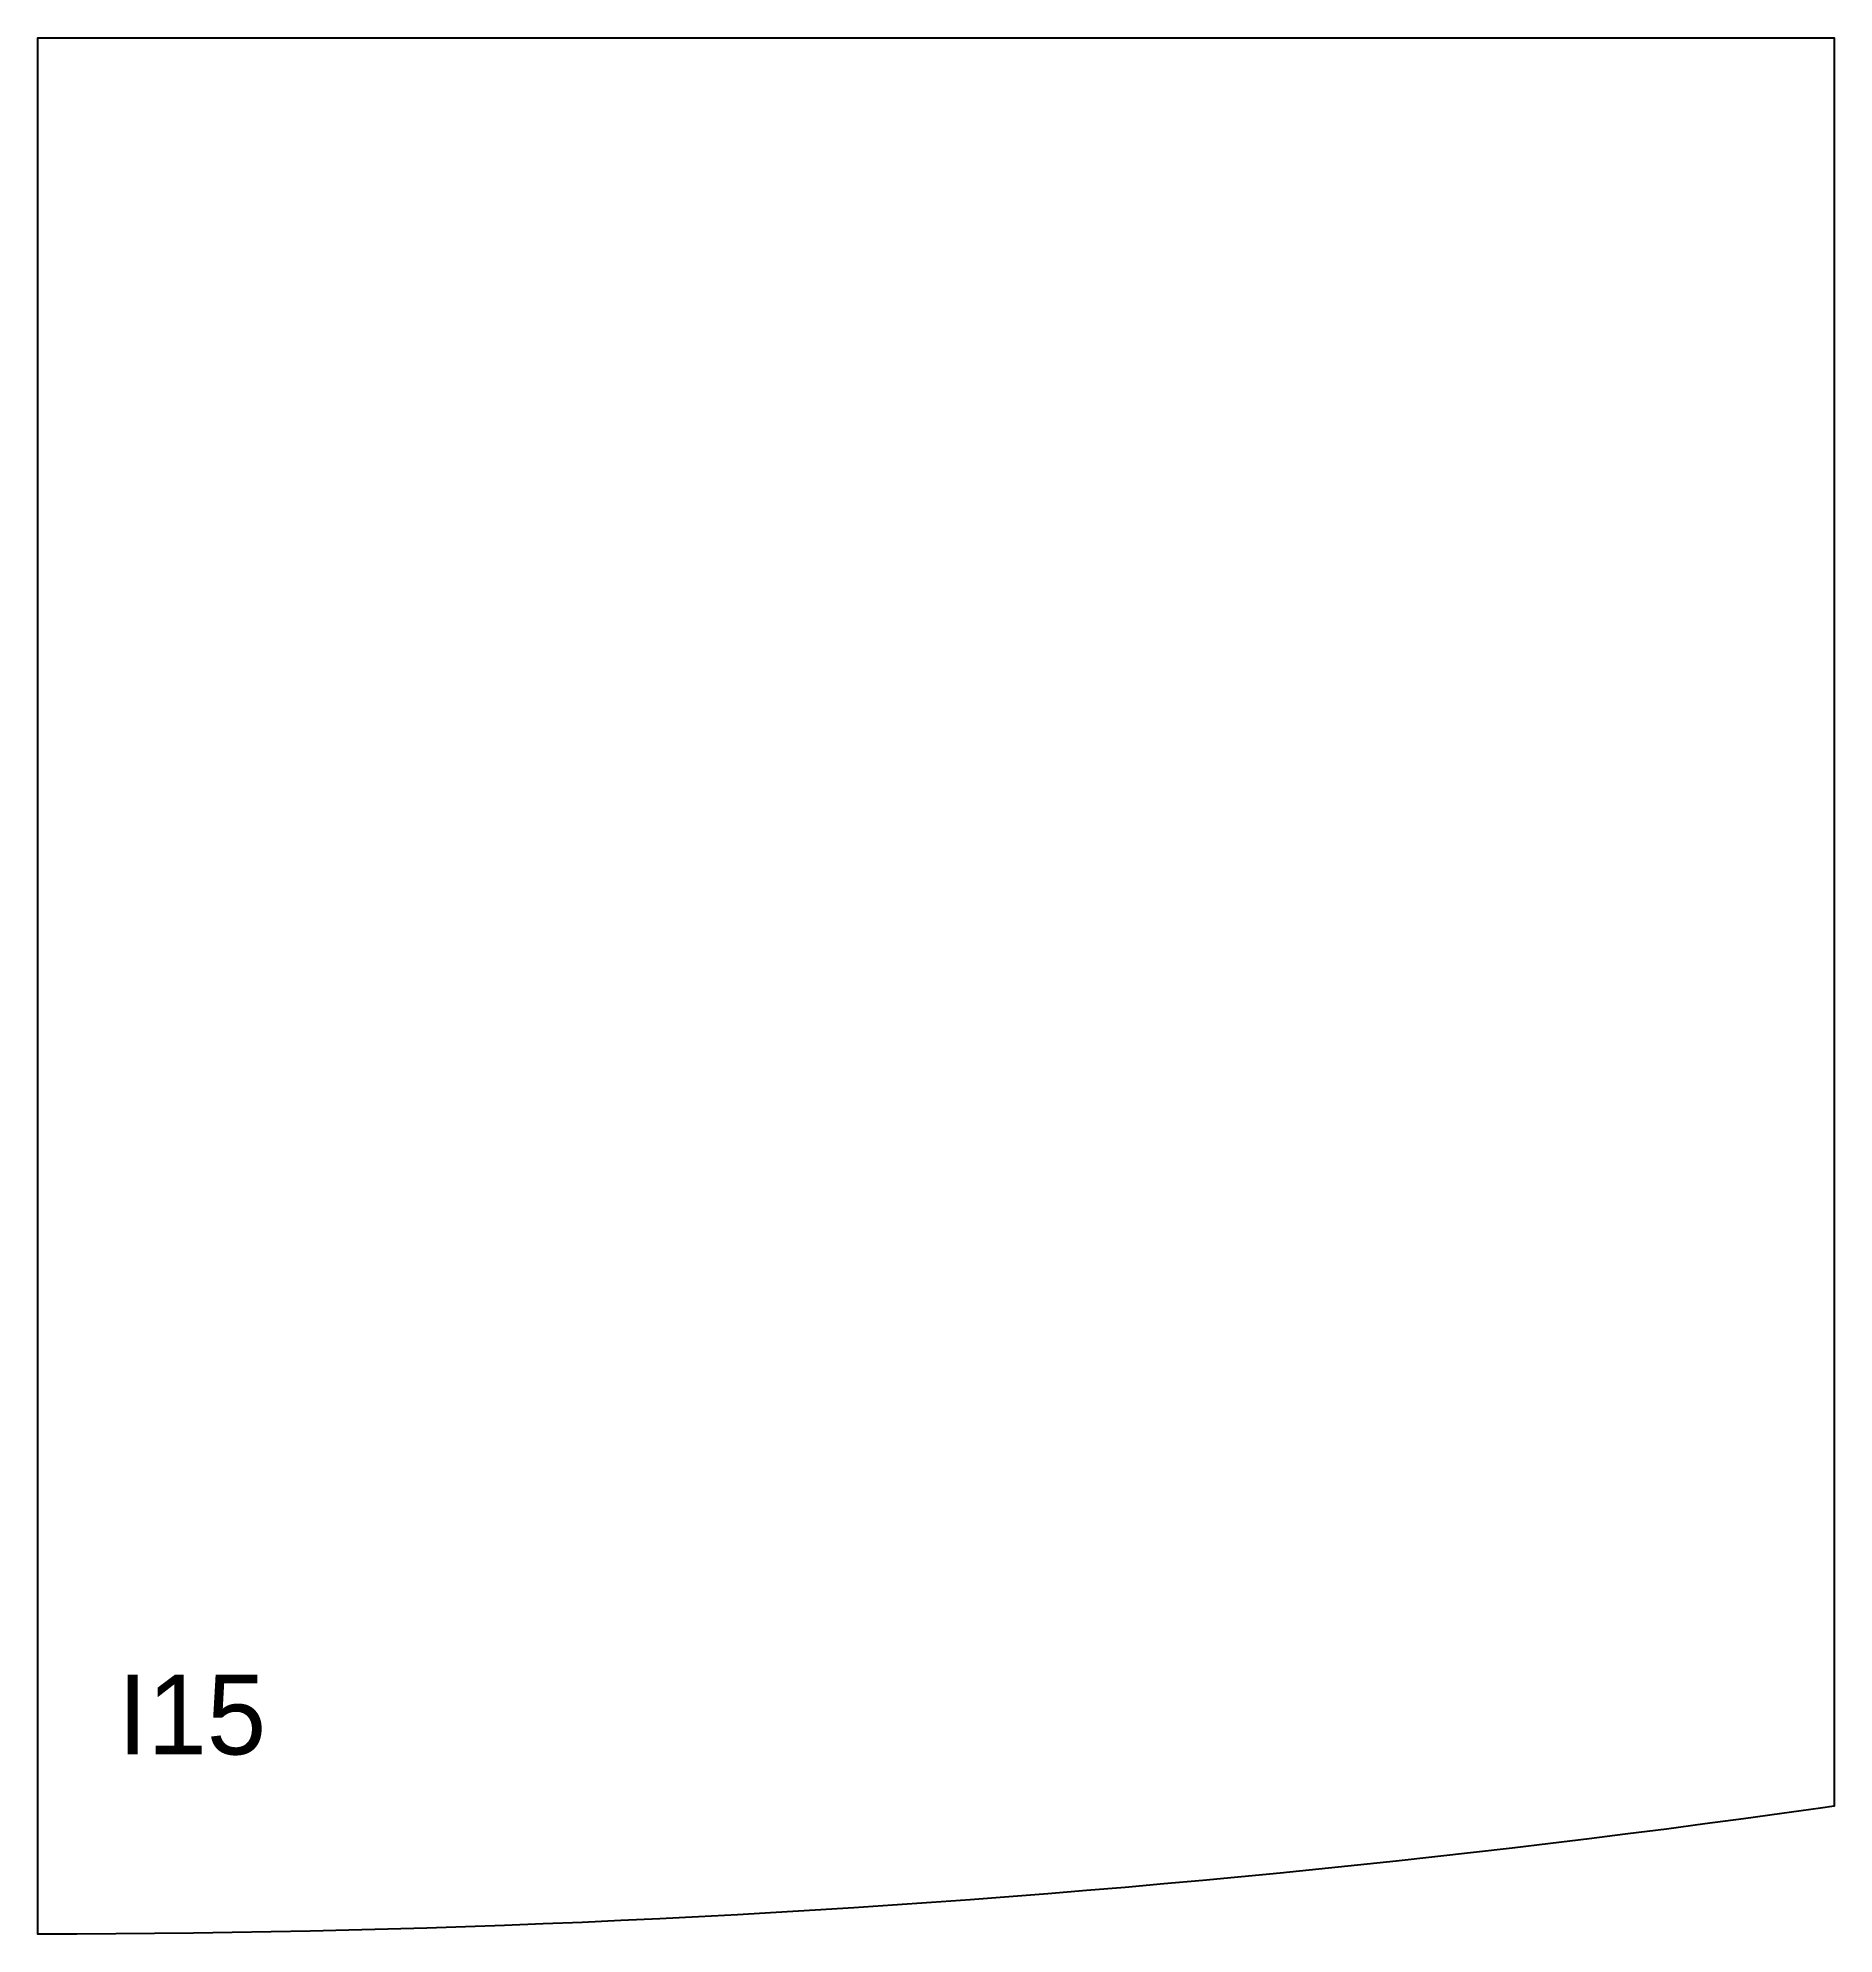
# Model space of a CAD drawing. Header units: millimetres. Extents: x 0 to 900, y -50 to 900.
import ezdxf

# ---------------------------------------------------------------- set-up
doc = ezdxf.new("R2010")
doc.units = ezdxf.units.MM
doc.layers.add('CUT', color=1, linetype='Continuous')
doc.layers.add('ID', color=3, linetype='Continuous')

msp = doc.modelspace()

# ---------------------------------------------------------------- linework, layer by layer
at = {"layer": 'CUT'}
msp.add_lwpolyline([(777.31, -2.25), (757.97, -4.6), (738.62, -6.9), (719.27, -9.13), (699.91, -11.31), (680.54, -13.43), (661.17, -15.49), (641.79, -17.48), (622.41, -19.42), (603.02, -21.3), (583.62, -23.12), (564.22, -24.88), (544.81, -26.59), (525.4, -28.23), (505.98, -29.81), (486.56, -31.33), (467.13, -32.79), (447.7, -34.2), (428.27, -35.54), (408.83, -36.83), (389.39, -38.05), (369.94, -39.21), (350.49, -40.32), (331.04, -41.37), (311.58, -42.35), (292.12, -43.28), (272.66, -44.14), (253.19, -44.95), (233.73, -45.7), (214.26, -46.38), (194.79, -47.01), (175.31, -47.58), (155.84, -48.09), (136.36, -48.54), (116.88, -48.92), (97.4, -49.25), (77.92, -49.52), (58.44, -49.73), (38.96, -49.88), (19.48, -49.97), (0, -50), (0, 0), (0, 900), (900, 900), (900, 14.11), (893.18, 13.13), (873.89, 10.42), (854.59, 7.77), (835.28, 5.18), (815.96, 2.64), (796.64, 0.17), (795.28, 0), (777.31, -2.25)], close=True, dxfattribs=at)

# ---------------------------------------------------------------- texts
at = {"layer": 'ID'}
msp.add_text('I15', height=40, dxfattribs=at).set_placement((40, 40))

doc.saveas('drawing.dxf')
